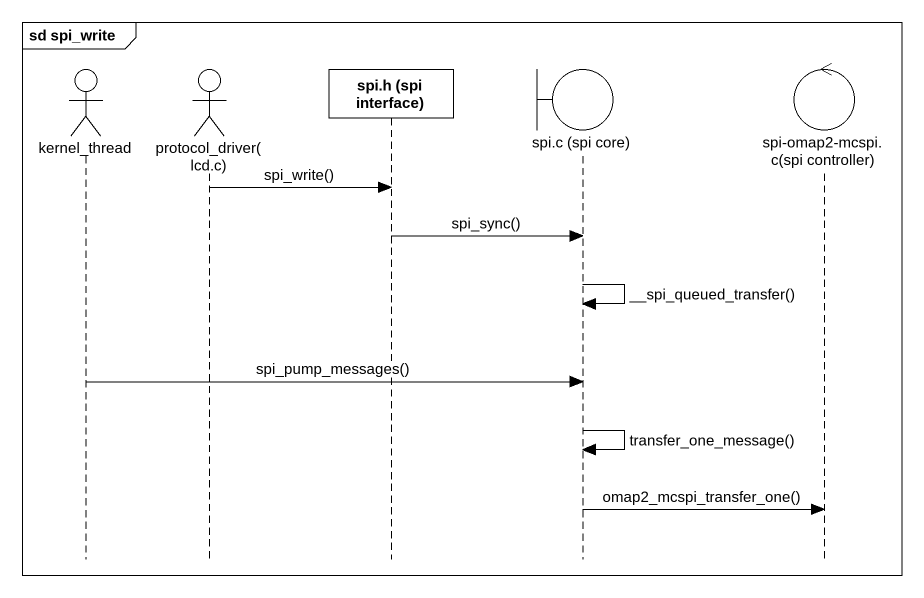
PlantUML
@startuml
mainframe sd spi_write
hide footbox
actor kernel_thread
actor "protocol_driver(lcd.c)" as protocol_driver_lcd_c
participant "spi.h (spi interface)" as spi_h_spi_interface
boundary "spi.c (spi core)" as spi_c_spi_core
control "spi-omap2-mcspi.c(spi controller)" as spi_omap2_mcspi_c_spi

protocol_driver_lcd_c -> spi_h_spi_interface : spi_write()
spi_h_spi_interface -> spi_c_spi_core : spi_sync()
spi_c_spi_core -> spi_c_spi_core : __spi_queued_transfer()
kernel_thread -> spi_c_spi_core : spi_pump_messages()
spi_c_spi_core -> spi_c_spi_core : transfer_one_message()
spi_c_spi_core -> spi_omap2_mcspi_c_spi : omap2_mcspi_transfer_one()
@enduml
